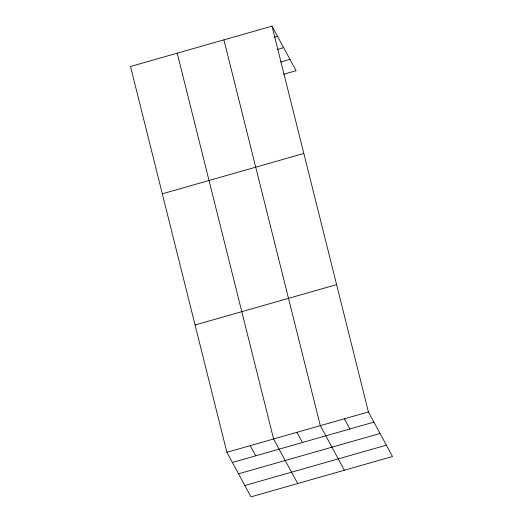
<?xml version="1.0" encoding="UTF-8"?>
<svg xmlns="http://www.w3.org/2000/svg" width="523" height="523" viewBox="0 0 523 523"><rect width="100%" height="100%" fill="white"/><g stroke="black" fill="none" stroke-linecap="round" stroke-linejoin="round"><path stroke-width="0.78" d="M272.019 26.15L130.495 66.493L226.89 452.297L250.981 496.85L392.505 456.507L368.414 411.954L272.019 26.15L296.11 70.703L283.695 74.246M274.412 37.205L277.517 36.322M277.445 49.437L283.656 47.665M280.661 62.015L289.977 59.361M162.307 193.804L303.83 153.468M195.079 324.979L336.603 284.636M226.89 452.297L368.414 411.954M232.389 462.469L373.912 422.126M238.527 473.812L380.051 433.469M244.849 485.501L386.373 445.165M344.356 418.812L349.854 428.984M344.389 470.223L320.298 425.67L223.903 39.866M296.946 432.325L302.444 442.497M297.685 483.54L273.594 438.98L177.199 53.176M250.242 445.642L255.74 455.808"/></g></svg>
